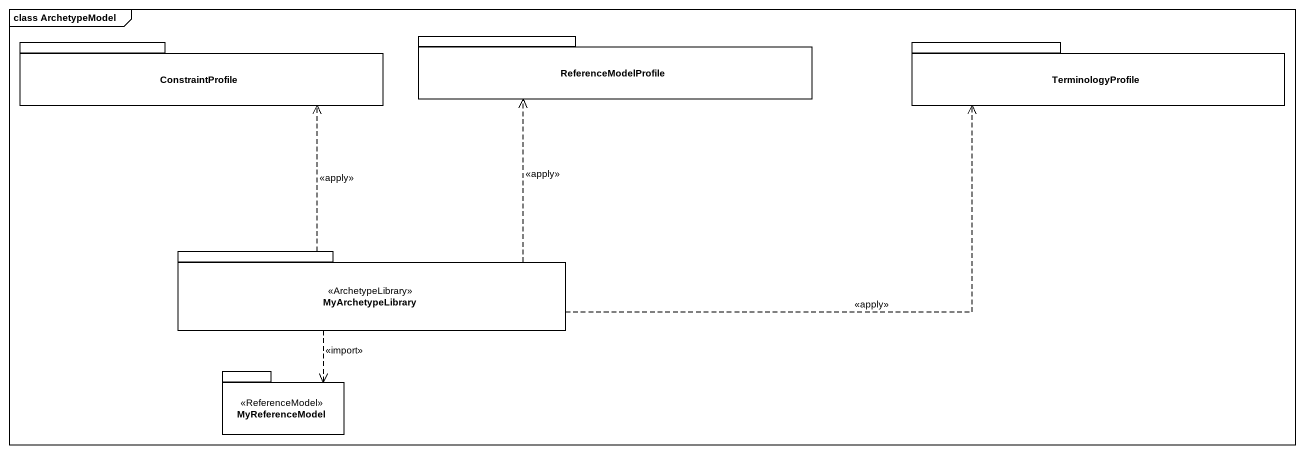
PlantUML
@startuml
mainframe class ArchetypeModel
package ConstraintProfile {
}
package ReferenceModelProfile {
}
package TerminologyProfile {
}
package MyArchetypeLibrary <<ArchetypeLibrary>> {
}
package MyReferenceModel <<ReferenceModel>> {
}
MyArchetypeLibrary .up.> ConstraintProfile : <<apply>>
MyArchetypeLibrary .up.> ReferenceModelProfile : <<apply>>
MyArchetypeLibrary .right.> TerminologyProfile : <<apply>>
MyArchetypeLibrary ..> MyReferenceModel : <<import>>
@enduml
